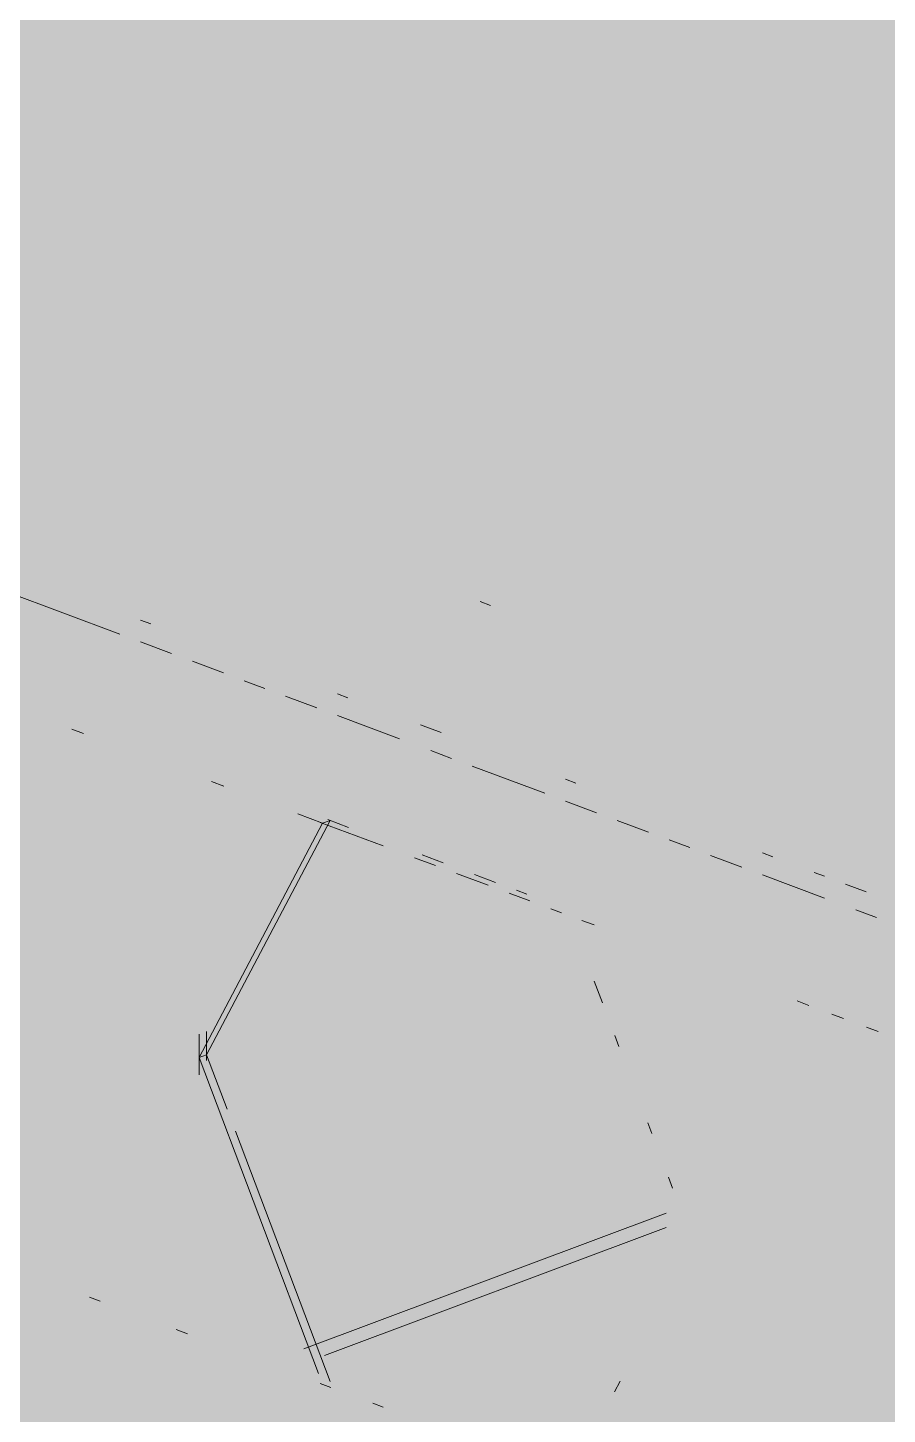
# Paper-space layout '03 3D Building and Roof' of a CAD drawing. Header units: millimetres. Extents: x 5 to 415, y 5 to 292.
# Drawn here: x 79.32 to 84.47, y 92.11 to 100.43 of the extents above; entities that cross this region are included whole.
import ezdxf

# ---------------------------------------------------------------- set-up
doc = ezdxf.new("R2010")
doc.units = ezdxf.units.MM
doc.layers.add('EXISTING', color=7, linetype='Continuous')
doc.layers.add('IMAGES', color=7, linetype='Continuous')

# ---------------------------------------------------------------- blocks, each defined once
blk = doc.blocks.new('SHEET_03')
at = {"layer": 'EXISTING', "color": 250, "lineweight": 9}
for p, q in [((79.8697, 96.7906), (79.1857, 97.0468)), ((82.0932, 96.9627), (82.031, 96.986)), ((79.994, 96.8751), (80.0562, 96.8518)), ((80.1806, 96.6741), (79.994, 96.744)), ((80.4914, 96.5576), (80.3049, 96.6275)), ((80.7402, 96.4645), (80.6158, 96.511)), ((81.051, 96.348), (80.8645, 96.4179)), ((81.1754, 96.4325), (81.2376, 96.4092)), ((81.5485, 96.1617), (81.1754, 96.3014)), ((81.6728, 96.2462), (81.7972, 96.1996)), ((79.6514, 96.1936), (79.582, 96.2196)), ((81.8594, 96.0452), (81.735, 96.0918)), ((82.419, 95.8356), (81.9837, 95.9986)), ((82.5433, 95.9201), (82.6055, 95.8968)), ((80.4939, 95.878), (80.4199, 95.9057)), ((82.7298, 95.7191), (82.5433, 95.789)), ((81.1309, 95.6727), (80.3902, 94.2668)), ((81.0865, 95.656), (80.9383, 95.7115)), ((81.1309, 95.6727), (81.0865, 95.656)), ((81.2425, 95.6309), (81.1167, 95.678)), ((83.0407, 95.6026), (82.8542, 95.6725)), ((80.3458, 94.2501), (81.0865, 95.656)), ((81.0722, 95.6614), (81.4497, 95.52)), ((83.2894, 95.5095), (83.1651, 95.5561)), ((81.6384, 95.4493), (81.7642, 95.4021)), ((81.8087, 95.4188), (81.6828, 95.4659)), ((83.6003, 95.393), (83.4138, 95.4629)), ((83.7247, 95.4775), (83.7869, 95.4543)), ((81.89, 95.355), (82.0788, 95.2843)), ((82.1232, 95.301), (81.9974, 95.3481)), ((84.0978, 95.2067), (83.7247, 95.3464)), ((84.0356, 95.3611), (84.0978, 95.3378)), ((82.3119, 95.2303), (82.249, 95.2538)), ((84.2221, 95.2912), (84.3465, 95.2446)), ((82.2046, 95.2372), (82.3304, 95.19)), ((82.4562, 95.1429), (82.5191, 95.1193)), ((84.4086, 95.0902), (84.2843, 95.1368)), ((82.7159, 95.0456), (82.6418, 95.0734)), ((82.7159, 94.7089), (82.7653, 94.5782)), ((84.0028, 94.5635), (83.9334, 94.5896)), ((84.2111, 94.4855), (84.1417, 94.5115)), ((84.4194, 94.4075), (84.35, 94.4335)), ((80.3458, 94.3904), (80.3458, 94.2501)), ((80.3458, 94.147), (80.3458, 94.3532)), ((80.3902, 94.2668), (80.3902, 94.407)), ((80.3902, 94.3698), (80.3902, 94.2324)), ((82.8394, 94.3821), (82.864, 94.3168)), ((80.3458, 94.2501), (80.3902, 94.2668)), ((80.3458, 94.2501), (80.3458, 94.18)), ((81.0618, 92.3546), (80.3458, 94.2501)), ((80.3902, 94.2668), (80.5137, 93.9399)), ((83.0369, 93.8593), (83.0616, 93.7939)), ((80.5631, 93.8092), (81.1309, 92.3059)), ((83.1603, 93.5324), (83.185, 93.4671)), ((80.9728, 92.5027), (83.147, 93.3172)), ((81.097, 92.4618), (83.147, 93.2298)), ((79.7511, 92.7895), (79.6882, 92.8131)), ((80.2069, 92.6188), (80.2764, 92.5927)), ((81.1351, 92.271), (81.0722, 92.2946)), ((82.8708, 92.3095), (82.8371, 92.2456)), ((81.4497, 92.1532), (81.3868, 92.1768))]:
    blk.add_line(p, q, dxfattribs=at)
at = {"layer": 'IMAGES', "color": 7}
for points in [[(67.0488, 100.3429), (95.8378, 100.3429), (67.0488, 100.5143), (95.8378, 100.5143)], [(66.7061, 100.1714), (95.8378, 100.1714), (66.7061, 100.3429), (95.8378, 100.3429)], [(66.192, 100), (95.8378, 100), (66.192, 100.1714), (95.8378, 100.1714)], [(65.8492, 99.8286), (95.8378, 99.8286), (65.8492, 100), (95.8378, 100)], [(65.3352, 99.6571), (95.8378, 99.6571), (65.3352, 99.8286), (95.8378, 99.8286)], [(64.8211, 99.4857), (95.8378, 99.4857), (64.8211, 99.6571), (95.8378, 99.6571)], [(64.4783, 99.3143), (95.8378, 99.3143), (64.4783, 99.4857), (95.8378, 99.4857)], [(63.9643, 99.1429), (95.8378, 99.1429), (63.9643, 99.3143), (95.8378, 99.3143)], [(63.6215, 98.9714), (95.3237, 98.9714), (63.6215, 99.1429), (95.3237, 99.1429)], [(63.1074, 98.8), (94.981, 98.8), (63.1074, 98.9714), (94.981, 98.9714)], [(62.5934, 98.6286), (94.4669, 98.6286), (62.5934, 98.8), (94.4669, 98.8)], [(62.2506, 98.4571), (94.1242, 98.4571), (62.2506, 98.6286), (94.1242, 98.6286)], [(61.7365, 98.2857), (93.7814, 98.2857), (61.7365, 98.4571), (93.7814, 98.4571)], [(61.3938, 98.1143), (93.096, 98.1143), (61.3938, 98.2857), (93.096, 98.2857)], [(60.8797, 97.9429), (92.9246, 97.9429), (60.8797, 98.1143), (92.9246, 98.1143)], [(60.3656, 97.7714), (79.5583, 97.7714), (60.3656, 97.9429), (79.5583, 97.9429)], [(79.5583, 97.7714), (79.7297, 97.7714), (79.5583, 97.9429), (79.7297, 97.9429)], [(79.7297, 97.7714), (79.901, 97.7714), (79.7297, 97.9429), (79.901, 97.9429)], [(79.901, 97.7714), (80.0724, 97.7714), (79.901, 97.9429), (80.0724, 97.9429)], [(80.0724, 97.7714), (80.4151, 97.7714), (80.0724, 97.9429), (80.4151, 97.9429)], [(80.4151, 97.7714), (92.4105, 97.7714), (80.4151, 97.9429), (92.4105, 97.9429)], [(79.2156, 97.6), (79.5583, 97.6), (79.2156, 97.7714), (79.5583, 97.7714)], [(79.5583, 97.6), (79.901, 97.6), (79.5583, 97.7714), (79.901, 97.7714)], [(79.901, 97.6), (80.0724, 97.6), (79.901, 97.7714), (80.0724, 97.7714)], [(80.0724, 97.6), (80.2438, 97.6), (80.0724, 97.7714), (80.2438, 97.7714)], [(80.2438, 97.6), (80.4151, 97.6), (80.2438, 97.7714), (80.4151, 97.7714)], [(80.4151, 97.6), (80.7578, 97.6), (80.4151, 97.7714), (80.7578, 97.7714)], [(80.7578, 97.6), (80.9292, 97.6), (80.7578, 97.7714), (80.9292, 97.7714)], [(80.9292, 97.6), (81.1006, 97.6), (80.9292, 97.7714), (81.1006, 97.7714)], [(81.1006, 97.6), (91.7251, 97.6), (81.1006, 97.7714), (91.7251, 97.7714)], [(79.2156, 97.4286), (79.5583, 97.4286), (79.2156, 97.6), (79.5583, 97.6)], [(79.5583, 97.4286), (79.7297, 97.4286), (79.5583, 97.6), (79.7297, 97.6)], [(79.7297, 97.4286), (79.901, 97.4286), (79.7297, 97.6), (79.901, 97.6)], [(79.901, 97.4286), (80.0724, 97.4286), (79.901, 97.6), (80.0724, 97.6)], [(80.0724, 97.4286), (80.2438, 97.4286), (80.0724, 97.6), (80.2438, 97.6)], [(80.2438, 97.4286), (80.4151, 97.4286), (80.2438, 97.6), (80.4151, 97.6)], [(80.4151, 97.4286), (80.5865, 97.4286), (80.4151, 97.6), (80.5865, 97.6)], [(80.5865, 97.4286), (80.7578, 97.4286), (80.5865, 97.6), (80.7578, 97.6)], [(80.7578, 97.4286), (81.1006, 97.4286), (80.7578, 97.6), (81.1006, 97.6)], [(81.1006, 97.4286), (81.2719, 97.4286), (81.1006, 97.6), (81.2719, 97.6)], [(81.2719, 97.4286), (91.3824, 97.4286), (81.2719, 97.6), (91.3824, 97.6)], [(79.2156, 97.2571), (79.3869, 97.2571), (79.2156, 97.4286), (79.3869, 97.4286)], [(79.3869, 97.2571), (79.5583, 97.2571), (79.3869, 97.4286), (79.5583, 97.4286)], [(79.5583, 97.2571), (79.7297, 97.2571), (79.5583, 97.4286), (79.7297, 97.4286)], [(79.7297, 97.2571), (80.4151, 97.2571), (79.7297, 97.4286), (80.4151, 97.4286)], [(80.4151, 97.2571), (80.5865, 97.2571), (80.4151, 97.4286), (80.5865, 97.4286)], [(80.5865, 97.2571), (80.7578, 97.2571), (80.5865, 97.4286), (80.7578, 97.4286)], [(80.7578, 97.2571), (80.9292, 97.2571), (80.7578, 97.4286), (80.9292, 97.4286)], [(80.9292, 97.2571), (81.1006, 97.2571), (80.9292, 97.4286), (81.1006, 97.4286)], [(81.1006, 97.2571), (81.2719, 97.2571), (81.1006, 97.4286), (81.2719, 97.4286)], [(81.2719, 97.2571), (81.786, 97.2571), (81.2719, 97.4286), (81.786, 97.4286)], [(81.786, 97.2571), (81.9574, 97.2571), (81.786, 97.4286), (81.9574, 97.4286)], [(81.9574, 97.2571), (90.8683, 97.2571), (81.9574, 97.4286), (90.8683, 97.4286)], [(79.2156, 97.0857), (79.3869, 97.0857), (79.2156, 97.2571), (79.3869, 97.2571)], [(79.3869, 97.0857), (79.5583, 97.0857), (79.3869, 97.2571), (79.5583, 97.2571)], [(79.5583, 97.0857), (79.7297, 97.0857), (79.5583, 97.2571), (79.7297, 97.2571)], [(79.7297, 97.0857), (80.9292, 97.0857), (79.7297, 97.2571), (80.9292, 97.2571)], [(80.9292, 97.0857), (81.1006, 97.0857), (80.9292, 97.2571), (81.1006, 97.2571)], [(81.1006, 97.0857), (81.2719, 97.0857), (81.1006, 97.2571), (81.2719, 97.2571)], [(81.2719, 97.0857), (81.4433, 97.0857), (81.2719, 97.2571), (81.4433, 97.2571)], [(81.4433, 97.0857), (81.6147, 97.0857), (81.4433, 97.2571), (81.6147, 97.2571)], [(81.6147, 97.0857), (81.786, 97.0857), (81.6147, 97.2571), (81.786, 97.2571)], [(81.786, 97.0857), (81.9574, 97.0857), (81.786, 97.2571), (81.9574, 97.2571)], [(81.9574, 97.0857), (82.1287, 97.0857), (81.9574, 97.2571), (82.1287, 97.2571)], [(82.1287, 97.0857), (82.3001, 97.0857), (82.1287, 97.2571), (82.3001, 97.2571)], [(82.3001, 97.0857), (90.5255, 97.0857), (82.3001, 97.2571), (90.5255, 97.2571)], [(79.2156, 96.9143), (79.3869, 96.9143), (79.2156, 97.0857), (79.3869, 97.0857)], [(79.3869, 96.9143), (79.5583, 96.9143), (79.3869, 97.0857), (79.5583, 97.0857)], [(79.5583, 96.9143), (79.7297, 96.9143), (79.5583, 97.0857), (79.7297, 97.0857)], [(79.7297, 96.9143), (80.0724, 96.9143), (79.7297, 97.0857), (80.0724, 97.0857)], [(80.0724, 96.9143), (80.2438, 96.9143), (80.0724, 97.0857), (80.2438, 97.0857)], [(80.2438, 96.9143), (80.4151, 96.9143), (80.2438, 97.0857), (80.4151, 97.0857)], [(80.4151, 96.9143), (81.2719, 96.9143), (80.4151, 97.0857), (81.2719, 97.0857)], [(81.2719, 96.9143), (81.6147, 96.9143), (81.2719, 97.0857), (81.6147, 97.0857)], [(81.6147, 96.9143), (81.786, 96.9143), (81.6147, 97.0857), (81.786, 97.0857)], [(81.786, 96.9143), (81.9574, 96.9143), (81.786, 97.0857), (81.9574, 97.0857)], [(81.9574, 96.9143), (82.1287, 96.9143), (81.9574, 97.0857), (82.1287, 97.0857)], [(82.1287, 96.9143), (82.3001, 96.9143), (82.1287, 97.0857), (82.3001, 97.0857)], [(82.3001, 96.9143), (82.4715, 96.9143), (82.3001, 97.0857), (82.4715, 97.0857)], [(82.4715, 96.9143), (82.6428, 96.9143), (82.4715, 97.0857), (82.6428, 97.0857)], [(82.6428, 96.9143), (90.0115, 96.9143), (82.6428, 97.0857), (90.0115, 97.0857)], [(79.2156, 96.7429), (79.3869, 96.7429), (79.2156, 96.9143), (79.3869, 96.9143)], [(79.3869, 96.7429), (80.0724, 96.7429), (79.3869, 96.9143), (80.0724, 96.9143)], [(80.0724, 96.7429), (80.2438, 96.7429), (80.0724, 96.9143), (80.2438, 96.9143)], [(80.2438, 96.7429), (80.4151, 96.7429), (80.2438, 96.9143), (80.4151, 96.9143)], [(80.4151, 96.7429), (80.5865, 96.7429), (80.4151, 96.9143), (80.5865, 96.9143)], [(80.5865, 96.7429), (80.7578, 96.7429), (80.5865, 96.9143), (80.7578, 96.9143)], [(80.7578, 96.7429), (81.786, 96.7429), (80.7578, 96.9143), (81.786, 96.9143)], [(81.786, 96.7429), (82.1287, 96.7429), (81.786, 96.9143), (82.1287, 96.9143)], [(82.1287, 96.7429), (82.3001, 96.7429), (82.1287, 96.9143), (82.3001, 96.9143)], [(82.3001, 96.7429), (82.4715, 96.7429), (82.3001, 96.9143), (82.4715, 96.9143)], [(82.4715, 96.7429), (82.6428, 96.7429), (82.4715, 96.9143), (82.6428, 96.9143)], [(82.6428, 96.7429), (82.9856, 96.7429), (82.6428, 96.9143), (82.9856, 96.9143)], [(82.9856, 96.7429), (83.1569, 96.7429), (82.9856, 96.9143), (83.1569, 96.9143)], [(83.1569, 96.7429), (83.3283, 96.7429), (83.1569, 96.9143), (83.3283, 96.9143)], [(83.3283, 96.7429), (89.4974, 96.7429), (83.3283, 96.9143), (89.4974, 96.9143)], [(79.2156, 96.2286), (79.3869, 96.2286), (79.2156, 96.7429), (79.3869, 96.7429)], [(79.3869, 96.4), (79.5583, 96.4), (79.3869, 96.7429), (79.5583, 96.7429)], [(79.5583, 96.5714), (79.7297, 96.5714), (79.5583, 96.7429), (79.7297, 96.7429)], [(79.7297, 96.5714), (79.901, 96.5714), (79.7297, 96.7429), (79.901, 96.7429)], [(79.901, 96.5714), (80.0724, 96.5714), (79.901, 96.7429), (80.0724, 96.7429)], [(80.0724, 96.5714), (80.4151, 96.5714), (80.0724, 96.7429), (80.4151, 96.7429)], [(80.4151, 96.5714), (80.5865, 96.5714), (80.4151, 96.7429), (80.5865, 96.7429)], [(80.5865, 96.5714), (80.7578, 96.5714), (80.5865, 96.7429), (80.7578, 96.7429)], [(80.7578, 96.5714), (80.9292, 96.5714), (80.7578, 96.7429), (80.9292, 96.7429)], [(80.9292, 96.5714), (81.1006, 96.5714), (80.9292, 96.7429), (81.1006, 96.7429)], [(81.1006, 96.5714), (81.2719, 96.5714), (81.1006, 96.7429), (81.2719, 96.7429)], [(81.2719, 96.5714), (82.1287, 96.5714), (81.2719, 96.7429), (82.1287, 96.7429)], [(82.1287, 96.5714), (82.3001, 96.5714), (82.1287, 96.7429), (82.3001, 96.7429)], [(82.3001, 96.5714), (82.4715, 96.5714), (82.3001, 96.7429), (82.4715, 96.7429)], [(82.4715, 96.5714), (82.6428, 96.5714), (82.4715, 96.7429), (82.6428, 96.7429)], [(82.6428, 96.5714), (82.8142, 96.5714), (82.6428, 96.7429), (82.8142, 96.7429)], [(82.8142, 96.5714), (82.9856, 96.5714), (82.8142, 96.7429), (82.9856, 96.7429)], [(82.9856, 96.5714), (83.1569, 96.5714), (82.9856, 96.7429), (83.1569, 96.7429)], [(83.1569, 96.5714), (83.3283, 96.5714), (83.1569, 96.7429), (83.3283, 96.7429)], [(83.3283, 96.5714), (83.4997, 96.5714), (83.3283, 96.7429), (83.4997, 96.7429)], [(83.4997, 96.5714), (83.671, 96.5714), (83.4997, 96.7429), (83.671, 96.7429)], [(83.671, 96.5714), (89.1546, 96.5714), (83.671, 96.7429), (89.1546, 96.7429)], [(79.5583, 96.4), (79.901, 96.4), (79.5583, 96.5714), (79.901, 96.5714)], [(79.901, 96.4), (80.2438, 96.4), (79.901, 96.5714), (80.2438, 96.5714)], [(80.2438, 96.4), (80.5865, 96.4), (80.2438, 96.5714), (80.5865, 96.5714)], [(80.5865, 96.4), (80.7578, 96.4), (80.5865, 96.5714), (80.7578, 96.5714)], [(80.7578, 96.4), (80.9292, 96.4), (80.7578, 96.5714), (80.9292, 96.5714)], [(80.9292, 96.4), (81.1006, 96.4), (80.9292, 96.5714), (81.1006, 96.5714)], [(81.1006, 96.4), (81.2719, 96.4), (81.1006, 96.5714), (81.2719, 96.5714)], [(81.2719, 96.4), (81.4433, 96.4), (81.2719, 96.5714), (81.4433, 96.5714)], [(81.4433, 96.4), (81.9574, 96.4), (81.4433, 96.5714), (81.9574, 96.5714)], [(81.9574, 96.4), (82.6428, 96.4), (81.9574, 96.5714), (82.6428, 96.5714)], [(82.6428, 96.4), (82.8142, 96.4), (82.6428, 96.5714), (82.8142, 96.5714)], [(82.8142, 96.4), (83.1569, 96.4), (82.8142, 96.5714), (83.1569, 96.5714)], [(83.1569, 96.4), (83.3283, 96.4), (83.1569, 96.5714), (83.3283, 96.5714)], [(83.3283, 96.4), (83.4997, 96.4), (83.3283, 96.5714), (83.4997, 96.5714)], [(83.4997, 96.4), (83.671, 96.4), (83.4997, 96.5714), (83.671, 96.5714)], [(83.671, 96.4), (84.0137, 96.4), (83.671, 96.5714), (84.0137, 96.5714)], [(84.0137, 96.4), (84.1851, 96.4), (84.0137, 96.5714), (84.1851, 96.5714)], [(84.1851, 96.4), (88.6405, 96.4), (84.1851, 96.5714), (88.6405, 96.5714)], [(79.3869, 96.2286), (79.5583, 96.2286), (79.3869, 96.4), (79.5583, 96.4)], [(79.5583, 96.2286), (79.7297, 96.2286), (79.5583, 96.4), (79.7297, 96.4)], [(79.7297, 96.2286), (79.901, 96.2286), (79.7297, 96.4), (79.901, 96.4)], [(79.901, 96.2286), (80.0724, 96.2286), (79.901, 96.4), (80.0724, 96.4)], [(80.0724, 96.2286), (80.2438, 96.2286), (80.0724, 96.4), (80.2438, 96.4)], [(80.2438, 96.2286), (80.5865, 96.2286), (80.2438, 96.4), (80.5865, 96.4)], [(80.5865, 96.2286), (80.9292, 96.2286), (80.5865, 96.4), (80.9292, 96.4)], [(80.9292, 96.2286), (81.1006, 96.2286), (80.9292, 96.4), (81.1006, 96.4)], [(81.1006, 96.2286), (81.2719, 96.2286), (81.1006, 96.4), (81.2719, 96.4)], [(81.2719, 96.2286), (81.4433, 96.2286), (81.2719, 96.4), (81.4433, 96.4)], [(81.4433, 96.2286), (81.786, 96.2286), (81.4433, 96.4), (81.786, 96.4)], [(81.786, 96.2286), (81.9574, 96.2286), (81.786, 96.4), (81.9574, 96.4)], [(81.9574, 96.2286), (82.1287, 96.2286), (81.9574, 96.4), (82.1287, 96.4)], [(82.1287, 96.2286), (83.1569, 96.2286), (82.1287, 96.4), (83.1569, 96.4)], [(83.1569, 96.2286), (83.3283, 96.2286), (83.1569, 96.4), (83.3283, 96.4)], [(83.3283, 96.2286), (83.4997, 96.2286), (83.3283, 96.4), (83.4997, 96.4)], [(83.4997, 96.2286), (83.671, 96.2286), (83.4997, 96.4), (83.671, 96.4)], [(83.671, 96.2286), (83.8424, 96.2286), (83.671, 96.4), (83.8424, 96.4)], [(83.8424, 96.2286), (84.1851, 96.2286), (83.8424, 96.4), (84.1851, 96.4)], [(84.1851, 96.2286), (84.3565, 96.2286), (84.1851, 96.4), (84.3565, 96.4)], [(84.3565, 96.2286), (84.5278, 96.2286), (84.3565, 96.4), (84.5278, 96.4)], [(79.2156, 96.0571), (79.3869, 96.0571), (79.2156, 96.2286), (79.3869, 96.2286)], [(79.3869, 96.0571), (79.901, 96.0571), (79.3869, 96.2286), (79.901, 96.2286)], [(79.901, 96.0571), (80.0724, 96.0571), (79.901, 96.2286), (80.0724, 96.2286)], [(80.0724, 96.0571), (80.2438, 96.0571), (80.0724, 96.2286), (80.2438, 96.2286)], [(80.2438, 96.0571), (80.4151, 96.0571), (80.2438, 96.2286), (80.4151, 96.2286)], [(80.4151, 96.0571), (80.9292, 96.0571), (80.4151, 96.2286), (80.9292, 96.2286)], [(80.9292, 96.0571), (81.1006, 96.0571), (80.9292, 96.2286), (81.1006, 96.2286)], [(81.1006, 96.0571), (81.2719, 96.0571), (81.1006, 96.2286), (81.2719, 96.2286)], [(81.2719, 96.0571), (81.4433, 96.0571), (81.2719, 96.2286), (81.4433, 96.2286)], [(81.4433, 96.0571), (81.6147, 96.0571), (81.4433, 96.2286), (81.6147, 96.2286)], [(81.6147, 96.0571), (81.786, 96.0571), (81.6147, 96.2286), (81.786, 96.2286)], [(81.786, 96.0571), (81.9574, 96.0571), (81.786, 96.2286), (81.9574, 96.2286)], [(81.9574, 96.0571), (82.1287, 96.0571), (81.9574, 96.2286), (82.1287, 96.2286)], [(82.1287, 96.0571), (82.3001, 96.0571), (82.1287, 96.2286), (82.3001, 96.2286)], [(82.3001, 96.0571), (82.4715, 96.0571), (82.3001, 96.2286), (82.4715, 96.2286)], [(82.4715, 96.0571), (82.6428, 96.0571), (82.4715, 96.2286), (82.6428, 96.2286)], [(82.6428, 96.0571), (82.8142, 96.0571), (82.6428, 96.2286), (82.8142, 96.2286)], [(82.8142, 96.0571), (83.4997, 96.0571), (82.8142, 96.2286), (83.4997, 96.2286)], [(83.4997, 96.0571), (83.8424, 96.0571), (83.4997, 96.2286), (83.8424, 96.2286)], [(83.8424, 96.0571), (84.0137, 96.0571), (83.8424, 96.2286), (84.0137, 96.2286)], [(84.0137, 96.0571), (84.1851, 96.0571), (84.0137, 96.2286), (84.1851, 96.2286)], [(84.1851, 96.0571), (84.3565, 96.0571), (84.1851, 96.2286), (84.3565, 96.2286)], [(84.3565, 96.0571), (84.5278, 96.0571), (84.3565, 96.2286), (84.5278, 96.2286)], [(79.2156, 92.8), (79.3869, 92.8), (79.2156, 96.0571), (79.3869, 96.0571)], [(79.3869, 95.8857), (79.5583, 95.8857), (79.3869, 96.0571), (79.5583, 96.0571)], [(79.5583, 95.8857), (79.7297, 95.8857), (79.5583, 96.0571), (79.7297, 96.0571)], [(79.7297, 95.8857), (79.901, 95.8857), (79.7297, 96.0571), (79.901, 96.0571)], [(79.901, 95.8857), (80.0724, 95.8857), (79.901, 96.0571), (80.0724, 96.0571)], [(80.0724, 95.8857), (80.2438, 95.8857), (80.0724, 96.0571), (80.2438, 96.0571)], [(80.2438, 95.8857), (80.4151, 95.8857), (80.2438, 96.0571), (80.4151, 96.0571)], [(80.4151, 95.8857), (80.5865, 95.8857), (80.4151, 96.0571), (80.5865, 96.0571)], [(80.5865, 95.8857), (80.7578, 95.8857), (80.5865, 96.0571), (80.7578, 96.0571)], [(80.7578, 95.8857), (81.1006, 95.8857), (80.7578, 96.0571), (81.1006, 96.0571)], [(81.1006, 95.8857), (81.4433, 95.8857), (81.1006, 96.0571), (81.4433, 96.0571)], [(81.4433, 95.8857), (81.6147, 95.8857), (81.4433, 96.0571), (81.6147, 96.0571)], [(81.6147, 95.8857), (81.786, 95.8857), (81.6147, 96.0571), (81.786, 96.0571)], [(81.786, 95.8857), (82.1287, 95.8857), (81.786, 96.0571), (82.1287, 96.0571)], [(82.1287, 95.8857), (82.3001, 95.8857), (82.1287, 96.0571), (82.3001, 96.0571)], [(82.3001, 95.8857), (82.4715, 95.8857), (82.3001, 96.0571), (82.4715, 96.0571)], [(82.4715, 95.8857), (82.6428, 95.8857), (82.4715, 96.0571), (82.6428, 96.0571)], [(82.6428, 95.8857), (82.8142, 95.8857), (82.6428, 96.0571), (82.8142, 96.0571)], [(82.8142, 95.8857), (82.9856, 95.8857), (82.8142, 96.0571), (82.9856, 96.0571)], [(82.9856, 95.8857), (84.0137, 95.8857), (82.9856, 96.0571), (84.0137, 96.0571)], [(84.0137, 95.8857), (84.1851, 95.8857), (84.0137, 96.0571), (84.1851, 96.0571)], [(84.1851, 95.8857), (84.3565, 95.8857), (84.1851, 96.0571), (84.3565, 96.0571)], [(84.3565, 95.8857), (84.5278, 95.8857), (84.3565, 96.0571), (84.5278, 96.0571)], [(79.3869, 93.1429), (79.5583, 93.1429), (79.3869, 95.8857), (79.5583, 95.8857)], [(79.5583, 92.9714), (79.7297, 92.9714), (79.5583, 95.8857), (79.7297, 95.8857)], [(79.7297, 95.7143), (79.901, 95.7143), (79.7297, 95.8857), (79.901, 95.8857)], [(79.901, 95.7143), (80.0724, 95.7143), (79.901, 95.8857), (80.0724, 95.8857)], [(80.0724, 95.7143), (80.2438, 95.7143), (80.0724, 95.8857), (80.2438, 95.8857)], [(80.2438, 95.7143), (80.4151, 95.7143), (80.2438, 95.8857), (80.4151, 95.8857)], [(80.4151, 95.7143), (80.7578, 95.7143), (80.4151, 95.8857), (80.7578, 95.8857)], [(80.7578, 95.7143), (81.1006, 95.7143), (80.7578, 95.8857), (81.1006, 95.8857)], [(81.1006, 95.7143), (81.2719, 95.7143), (81.1006, 95.8857), (81.2719, 95.8857)], [(81.2719, 95.7143), (81.786, 95.7143), (81.2719, 95.8857), (81.786, 95.8857)], [(81.786, 95.7143), (81.9574, 95.7143), (81.786, 95.8857), (81.9574, 95.8857)], [(81.9574, 95.7143), (82.1287, 95.7143), (81.9574, 95.8857), (82.1287, 95.8857)], [(82.1287, 95.7143), (82.3001, 95.7143), (82.1287, 95.8857), (82.3001, 95.8857)], [(82.3001, 95.7143), (82.8142, 95.7143), (82.3001, 95.8857), (82.8142, 95.8857)], [(82.8142, 95.7143), (82.9856, 95.7143), (82.8142, 95.8857), (82.9856, 95.8857)], [(82.9856, 95.7143), (83.1569, 95.7143), (82.9856, 95.8857), (83.1569, 95.8857)], [(83.1569, 95.7143), (83.3283, 95.7143), (83.1569, 95.8857), (83.3283, 95.8857)], [(83.3283, 95.7143), (83.4997, 95.7143), (83.3283, 95.8857), (83.4997, 95.8857)], [(83.4997, 95.7143), (84.5278, 95.7143), (83.4997, 95.8857), (84.5278, 95.8857)], [(79.7297, 95.5429), (80.0724, 95.5429), (79.7297, 95.7143), (80.0724, 95.7143)], [(80.0724, 95.5429), (80.2438, 95.5429), (80.0724, 95.7143), (80.2438, 95.7143)], [(80.2438, 95.5429), (80.4151, 95.5429), (80.2438, 95.7143), (80.4151, 95.7143)], [(80.4151, 95.5429), (80.7578, 95.5429), (80.4151, 95.7143), (80.7578, 95.7143)], [(80.7578, 95.5429), (80.9292, 95.5429), (80.7578, 95.7143), (80.9292, 95.7143)], [(80.9292, 95.5429), (81.2719, 95.5429), (80.9292, 95.7143), (81.2719, 95.7143)], [(81.2719, 95.5429), (81.4433, 95.5429), (81.2719, 95.7143), (81.4433, 95.7143)], [(81.4433, 95.5429), (81.786, 95.5429), (81.4433, 95.7143), (81.786, 95.7143)], [(81.786, 95.5429), (81.9574, 95.5429), (81.786, 95.7143), (81.9574, 95.7143)], [(81.9574, 95.5429), (82.3001, 95.5429), (81.9574, 95.7143), (82.3001, 95.7143)], [(82.3001, 95.5429), (82.4715, 95.5429), (82.3001, 95.7143), (82.4715, 95.7143)], [(82.4715, 95.5429), (82.6428, 95.5429), (82.4715, 95.7143), (82.6428, 95.7143)], [(82.6428, 95.5429), (82.8142, 95.5429), (82.6428, 95.7143), (82.8142, 95.7143)], [(82.8142, 95.5429), (83.1569, 95.5429), (82.8142, 95.7143), (83.1569, 95.7143)], [(83.1569, 95.5429), (83.3283, 95.5429), (83.1569, 95.7143), (83.3283, 95.7143)], [(83.3283, 95.5429), (83.4997, 95.5429), (83.3283, 95.7143), (83.4997, 95.7143)], [(83.4997, 95.5429), (83.671, 95.5429), (83.4997, 95.7143), (83.671, 95.7143)], [(83.671, 95.5429), (83.8424, 95.5429), (83.671, 95.7143), (83.8424, 95.7143)], [(83.8424, 95.5429), (84.0137, 95.5429), (83.8424, 95.7143), (84.0137, 95.7143)], [(84.0137, 95.5429), (84.8706, 95.5429), (84.0137, 95.7143), (84.8706, 95.7143)], [(79.7297, 95.0286), (80.5865, 95.0286), (79.7297, 95.5429), (80.5865, 95.5429)], [(80.5865, 95.2), (80.7578, 95.2), (80.5865, 95.5429), (80.7578, 95.5429)], [(80.7578, 95.3714), (80.9292, 95.3714), (80.7578, 95.5429), (80.9292, 95.5429)], [(80.9292, 95.3714), (81.1006, 95.3714), (80.9292, 95.5429), (81.1006, 95.5429)], [(81.1006, 95.3714), (81.2719, 95.3714), (81.1006, 95.5429), (81.2719, 95.5429)], [(81.2719, 95.3714), (81.4433, 95.3714), (81.2719, 95.5429), (81.4433, 95.5429)], [(81.4433, 95.3714), (81.6147, 95.3714), (81.4433, 95.5429), (81.6147, 95.5429)], [(81.6147, 95.3714), (81.786, 95.3714), (81.6147, 95.5429), (81.786, 95.5429)], [(81.786, 95.3714), (81.9574, 95.3714), (81.786, 95.5429), (81.9574, 95.5429)], [(81.9574, 95.3714), (82.1287, 95.3714), (81.9574, 95.5429), (82.1287, 95.5429)], [(82.1287, 95.3714), (82.4715, 95.3714), (82.1287, 95.5429), (82.4715, 95.5429)], [(82.4715, 95.3714), (82.8142, 95.3714), (82.4715, 95.5429), (82.8142, 95.5429)], [(82.8142, 95.3714), (82.9856, 95.3714), (82.8142, 95.5429), (82.9856, 95.5429)], [(82.9856, 95.3714), (83.1569, 95.3714), (82.9856, 95.5429), (83.1569, 95.5429)], [(83.1569, 95.3714), (83.3283, 95.3714), (83.1569, 95.5429), (83.3283, 95.5429)], [(83.3283, 95.3714), (83.4997, 95.3714), (83.3283, 95.5429), (83.4997, 95.5429)], [(83.4997, 95.3714), (83.671, 95.3714), (83.4997, 95.5429), (83.671, 95.5429)], [(83.671, 95.3714), (84.0137, 95.3714), (83.671, 95.5429), (84.0137, 95.5429)], [(84.0137, 95.3714), (84.1851, 95.3714), (84.0137, 95.5429), (84.1851, 95.5429)], [(84.1851, 95.3714), (84.3565, 95.3714), (84.1851, 95.5429), (84.3565, 95.5429)], [(84.3565, 95.3714), (84.5278, 95.3714), (84.3565, 95.5429), (84.5278, 95.5429)], [(80.7578, 95.2), (80.9292, 95.2), (80.7578, 95.3714), (80.9292, 95.3714)], [(80.9292, 95.2), (81.1006, 95.2), (80.9292, 95.3714), (81.1006, 95.3714)], [(81.1006, 95.2), (81.2719, 95.2), (81.1006, 95.3714), (81.2719, 95.3714)], [(81.2719, 95.2), (81.4433, 95.2), (81.2719, 95.3714), (81.4433, 95.3714)], [(81.4433, 95.2), (81.786, 95.2), (81.4433, 95.3714), (81.786, 95.3714)], [(81.786, 95.2), (81.9574, 95.2), (81.786, 95.3714), (81.9574, 95.3714)], [(81.9574, 95.2), (82.1287, 95.2), (81.9574, 95.3714), (82.1287, 95.3714)], [(82.1287, 95.2), (82.3001, 95.2), (82.1287, 95.3714), (82.3001, 95.3714)], [(82.3001, 95.2), (82.4715, 95.2), (82.3001, 95.3714), (82.4715, 95.3714)], [(82.4715, 95.2), (82.6428, 95.2), (82.4715, 95.3714), (82.6428, 95.3714)], [(82.6428, 95.2), (83.1569, 95.2), (82.6428, 95.3714), (83.1569, 95.3714)], [(83.1569, 95.2), (83.3283, 95.2), (83.1569, 95.3714), (83.3283, 95.3714)], [(83.3283, 95.2), (83.4997, 95.2), (83.3283, 95.3714), (83.4997, 95.3714)], [(83.4997, 95.2), (83.8424, 95.2), (83.4997, 95.3714), (83.8424, 95.3714)], [(83.8424, 95.2), (84.0137, 95.2), (83.8424, 95.3714), (84.0137, 95.3714)], [(84.0137, 95.2), (84.3565, 95.2), (84.0137, 95.3714), (84.3565, 95.3714)], [(84.3565, 95.2), (84.5278, 95.2), (84.3565, 95.3714), (84.5278, 95.3714)], [(80.5865, 95.0286), (80.7578, 95.0286), (80.5865, 95.2), (80.7578, 95.2)], [(80.7578, 95.0286), (80.9292, 95.0286), (80.7578, 95.2), (80.9292, 95.2)], [(80.9292, 95.0286), (81.2719, 95.0286), (80.9292, 95.2), (81.2719, 95.2)], [(81.2719, 95.0286), (81.786, 95.0286), (81.2719, 95.2), (81.786, 95.2)], [(81.786, 95.0286), (81.9574, 95.0286), (81.786, 95.2), (81.9574, 95.2)], [(81.9574, 95.0286), (82.1287, 95.0286), (81.9574, 95.2), (82.1287, 95.2)], [(82.1287, 95.0286), (82.3001, 95.0286), (82.1287, 95.2), (82.3001, 95.2)], [(82.3001, 95.0286), (82.4715, 95.0286), (82.3001, 95.2), (82.4715, 95.2)], [(82.4715, 95.0286), (82.6428, 95.0286), (82.4715, 95.2), (82.6428, 95.2)], [(82.6428, 95.0286), (82.8142, 95.0286), (82.6428, 95.2), (82.8142, 95.2)], [(82.8142, 95.0286), (83.4997, 95.0286), (82.8142, 95.2), (83.4997, 95.2)], [(83.4997, 95.0286), (83.671, 95.0286), (83.4997, 95.2), (83.671, 95.2)], [(83.671, 95.0286), (83.8424, 95.0286), (83.671, 95.2), (83.8424, 95.2)], [(83.8424, 95.0286), (84.0137, 95.0286), (83.8424, 95.2), (84.0137, 95.2)], [(84.0137, 95.0286), (84.1851, 95.0286), (84.0137, 95.2), (84.1851, 95.2)], [(84.1851, 95.0286), (84.3565, 95.0286), (84.1851, 95.2), (84.3565, 95.2)], [(84.3565, 95.0286), (84.5278, 95.0286), (84.3565, 95.2), (84.5278, 95.2)], [(79.7297, 94.6857), (80.4151, 94.6857), (79.7297, 95.0286), (80.4151, 95.0286)], [(80.4151, 94.8571), (80.5865, 94.8571), (80.4151, 95.0286), (80.5865, 95.0286)], [(80.5865, 94.8571), (80.7578, 94.8571), (80.5865, 95.0286), (80.7578, 95.0286)], [(80.7578, 94.8571), (80.9292, 94.8571), (80.7578, 95.0286), (80.9292, 95.0286)], [(80.9292, 94.8571), (81.1006, 94.8571), (80.9292, 95.0286), (81.1006, 95.0286)], [(81.1006, 94.8571), (82.1287, 94.8571), (81.1006, 95.0286), (82.1287, 95.0286)], [(82.1287, 94.8571), (82.3001, 94.8571), (82.1287, 95.0286), (82.3001, 95.0286)], [(82.3001, 94.8571), (82.4715, 94.8571), (82.3001, 95.0286), (82.4715, 95.0286)], [(82.4715, 94.8571), (82.6428, 94.8571), (82.4715, 95.0286), (82.6428, 95.0286)], [(82.6428, 94.6857), (82.8142, 94.6857), (82.6428, 95.0286), (82.8142, 95.0286)], [(82.8142, 94.8571), (82.9856, 94.8571), (82.8142, 95.0286), (82.9856, 95.0286)], [(82.9856, 94.8571), (83.1569, 94.8571), (82.9856, 95.0286), (83.1569, 95.0286)], [(83.1569, 94.8571), (83.3283, 94.8571), (83.1569, 95.0286), (83.3283, 95.0286)], [(83.3283, 94.8571), (83.4997, 94.8571), (83.3283, 95.0286), (83.4997, 95.0286)], [(83.4997, 94.8571), (83.671, 94.8571), (83.4997, 95.0286), (83.671, 95.0286)], [(83.671, 94.8571), (84.0137, 94.8571), (83.671, 95.0286), (84.0137, 95.0286)], [(84.0137, 94.8571), (84.1851, 94.8571), (84.0137, 95.0286), (84.1851, 95.0286)], [(84.1851, 94.8571), (84.3565, 94.8571), (84.1851, 95.0286), (84.3565, 95.0286)], [(84.3565, 94.8571), (84.5278, 94.8571), (84.3565, 95.0286), (84.5278, 95.0286)], [(80.4151, 94.6857), (80.5865, 94.6857), (80.4151, 94.8571), (80.5865, 94.8571)], [(80.5865, 94.6857), (80.7578, 94.6857), (80.5865, 94.8571), (80.7578, 94.8571)], [(80.7578, 94.6857), (80.9292, 94.6857), (80.7578, 94.8571), (80.9292, 94.8571)], [(80.9292, 94.6857), (81.1006, 94.6857), (80.9292, 94.8571), (81.1006, 94.8571)], [(81.1006, 94.6857), (82.4715, 94.6857), (81.1006, 94.8571), (82.4715, 94.8571)], [(82.4715, 94.6857), (82.6428, 94.6857), (82.4715, 94.8571), (82.6428, 94.8571)], [(82.8142, 94.6857), (82.9856, 94.6857), (82.8142, 94.8571), (82.9856, 94.8571)], [(82.9856, 94.6857), (83.1569, 94.6857), (82.9856, 94.8571), (83.1569, 94.8571)], [(83.1569, 94.6857), (83.3283, 94.6857), (83.1569, 94.8571), (83.3283, 94.8571)], [(83.3283, 94.6857), (83.4997, 94.6857), (83.3283, 94.8571), (83.4997, 94.8571)], [(83.4997, 94.6857), (83.8424, 94.6857), (83.4997, 94.8571), (83.8424, 94.8571)], [(83.8424, 94.6857), (84.0137, 94.6857), (83.8424, 94.8571), (84.0137, 94.8571)], [(84.0137, 94.6857), (84.3565, 94.6857), (84.0137, 94.8571), (84.3565, 94.8571)], [(84.3565, 94.6857), (84.5278, 94.6857), (84.3565, 94.8571), (84.5278, 94.8571)], [(79.7297, 94.5143), (80.2438, 94.5143), (79.7297, 94.6857), (80.2438, 94.6857)], [(80.2438, 94.5143), (80.4151, 94.5143), (80.2438, 94.6857), (80.4151, 94.6857)], [(80.4151, 94.5143), (80.5865, 94.5143), (80.4151, 94.6857), (80.5865, 94.6857)], [(80.5865, 94.5143), (80.7578, 94.5143), (80.5865, 94.6857), (80.7578, 94.6857)], [(80.7578, 94.5143), (80.9292, 94.5143), (80.7578, 94.6857), (80.9292, 94.6857)], [(80.9292, 94.5143), (82.4715, 94.5143), (80.9292, 94.6857), (82.4715, 94.6857)], [(82.4715, 94.5143), (82.6428, 94.5143), (82.4715, 94.6857), (82.6428, 94.6857)], [(82.6428, 94.5143), (82.8142, 94.5143), (82.6428, 94.6857), (82.8142, 94.6857)], [(82.8142, 94.5143), (82.9856, 94.5143), (82.8142, 94.6857), (82.9856, 94.6857)], [(82.9856, 94.5143), (83.3283, 94.5143), (82.9856, 94.6857), (83.3283, 94.6857)], [(83.3283, 94.5143), (83.4997, 94.5143), (83.3283, 94.6857), (83.4997, 94.6857)], [(83.4997, 94.5143), (83.671, 94.5143), (83.4997, 94.6857), (83.671, 94.6857)], [(83.671, 94.5143), (84.0137, 94.5143), (83.671, 94.6857), (84.0137, 94.6857)], [(84.0137, 94.5143), (84.1851, 94.5143), (84.0137, 94.6857), (84.1851, 94.6857)], [(84.1851, 94.5143), (84.3565, 94.5143), (84.1851, 94.6857), (84.3565, 94.6857)], [(84.3565, 94.5143), (84.8706, 94.5143), (84.3565, 94.6857), (84.8706, 94.6857)], [(79.7297, 93.8286), (80.0724, 93.8286), (79.7297, 94.5143), (80.0724, 94.5143)], [(80.0724, 94.3429), (80.2438, 94.3429), (80.0724, 94.5143), (80.2438, 94.5143)], [(80.2438, 94.3429), (80.4151, 94.3429), (80.2438, 94.5143), (80.4151, 94.5143)], [(80.4151, 94.3429), (80.5865, 94.3429), (80.4151, 94.5143), (80.5865, 94.5143)], [(80.5865, 94.3429), (80.7578, 94.3429), (80.5865, 94.5143), (80.7578, 94.5143)], [(80.7578, 94.3429), (82.4715, 94.3429), (80.7578, 94.5143), (82.4715, 94.5143)], [(82.4715, 94.3429), (82.6428, 94.3429), (82.4715, 94.5143), (82.6428, 94.5143)], [(82.6428, 94.3429), (82.8142, 94.3429), (82.6428, 94.5143), (82.8142, 94.5143)], [(82.8142, 94.3429), (82.9856, 94.3429), (82.8142, 94.5143), (82.9856, 94.5143)], [(82.9856, 94.3429), (83.1569, 94.3429), (82.9856, 94.5143), (83.1569, 94.5143)], [(83.1569, 94.3429), (83.3283, 94.3429), (83.1569, 94.5143), (83.3283, 94.5143)], [(83.3283, 94.3429), (83.671, 94.3429), (83.3283, 94.5143), (83.671, 94.5143)], [(83.671, 94.3429), (83.8424, 94.3429), (83.671, 94.5143), (83.8424, 94.5143)], [(83.8424, 94.3429), (84.0137, 94.3429), (83.8424, 94.5143), (84.0137, 94.5143)], [(84.0137, 94.3429), (84.1851, 94.3429), (84.0137, 94.5143), (84.1851, 94.5143)], [(84.1851, 94.3429), (84.3565, 94.3429), (84.1851, 94.5143), (84.3565, 94.5143)], [(84.3565, 94.1714), (84.5278, 94.1714), (84.3565, 94.5143), (84.5278, 94.5143)], [(80.0724, 94), (80.2438, 94), (80.0724, 94.3429), (80.2438, 94.3429)], [(80.2438, 94), (80.4151, 94), (80.2438, 94.3429), (80.4151, 94.3429)], [(80.4151, 94.1714), (80.5865, 94.1714), (80.4151, 94.3429), (80.5865, 94.3429)], [(80.5865, 94.1714), (82.6428, 94.1714), (80.5865, 94.3429), (82.6428, 94.3429)], [(82.6428, 94.1714), (82.8142, 94.1714), (82.6428, 94.3429), (82.8142, 94.3429)], [(82.8142, 94), (82.9856, 94), (82.8142, 94.3429), (82.9856, 94.3429)], [(82.9856, 94.1714), (83.1569, 94.1714), (82.9856, 94.3429), (83.1569, 94.3429)], [(83.1569, 94.1714), (83.8424, 94.1714), (83.1569, 94.3429), (83.8424, 94.3429)], [(83.8424, 94.1714), (84.0137, 94.1714), (83.8424, 94.3429), (84.0137, 94.3429)], [(84.0137, 94.1714), (84.1851, 94.1714), (84.0137, 94.3429), (84.1851, 94.3429)], [(84.1851, 94.1714), (84.3565, 94.1714), (84.1851, 94.3429), (84.3565, 94.3429)], [(80.4151, 94), (80.5865, 94), (80.4151, 94.1714), (80.5865, 94.1714)], [(80.5865, 94), (80.7578, 94), (80.5865, 94.1714), (80.7578, 94.1714)], [(80.7578, 94), (82.3001, 94), (80.7578, 94.1714), (82.3001, 94.1714)], [(82.3001, 94), (82.8142, 94), (82.3001, 94.1714), (82.8142, 94.1714)], [(82.9856, 94), (83.1569, 94), (82.9856, 94.1714), (83.1569, 94.1714)], [(83.1569, 93.8286), (83.3283, 93.8286), (83.1569, 94.1714), (83.3283, 94.1714)], [(83.3283, 94), (84.3565, 94), (83.3283, 94.1714), (84.3565, 94.1714)], [(84.3565, 94), (84.6992, 94), (84.3565, 94.1714), (84.6992, 94.1714)], [(80.0724, 93.8286), (80.2438, 93.8286), (80.0724, 94), (80.2438, 94)], [(80.2438, 93.8286), (80.4151, 93.8286), (80.2438, 94), (80.4151, 94)], [(80.4151, 93.8286), (80.5865, 93.8286), (80.4151, 94), (80.5865, 94)], [(80.5865, 93.8286), (80.7578, 93.8286), (80.5865, 94), (80.7578, 94)], [(80.7578, 93.8286), (81.786, 93.8286), (80.7578, 94), (81.786, 94)], [(81.786, 93.8286), (81.9574, 93.8286), (81.786, 94), (81.9574, 94)], [(81.9574, 93.8286), (82.3001, 93.8286), (81.9574, 94), (82.3001, 94)], [(82.3001, 93.8286), (82.4715, 93.8286), (82.3001, 94), (82.4715, 94)], [(82.4715, 93.8286), (82.6428, 93.8286), (82.4715, 94), (82.6428, 94)], [(82.6428, 93.8286), (82.8142, 93.8286), (82.6428, 94), (82.8142, 94)], [(82.8142, 93.8286), (83.1569, 93.8286), (82.8142, 94), (83.1569, 94)], [(83.3283, 93.8286), (84.6992, 93.8286), (83.3283, 94), (84.6992, 94)], [(79.7297, 93.4857), (80.2438, 93.4857), (79.7297, 93.8286), (80.2438, 93.8286)], [(80.2438, 93.6571), (80.4151, 93.6571), (80.2438, 93.8286), (80.4151, 93.8286)], [(80.4151, 93.6571), (80.5865, 93.6571), (80.4151, 93.8286), (80.5865, 93.8286)], [(80.5865, 93.6571), (80.7578, 93.6571), (80.5865, 93.8286), (80.7578, 93.8286)], [(80.7578, 93.4857), (80.9292, 93.4857), (80.7578, 93.8286), (80.9292, 93.8286)], [(80.9292, 93.6571), (81.2719, 93.6571), (80.9292, 93.8286), (81.2719, 93.8286)], [(81.2719, 93.6571), (81.4433, 93.6571), (81.2719, 93.8286), (81.4433, 93.8286)], [(81.4433, 93.6571), (81.786, 93.6571), (81.4433, 93.8286), (81.786, 93.8286)], [(81.786, 93.6571), (81.9574, 93.6571), (81.786, 93.8286), (81.9574, 93.8286)], [(81.9574, 93.6571), (82.3001, 93.6571), (81.9574, 93.8286), (82.3001, 93.8286)], [(82.3001, 93.6571), (82.4715, 93.6571), (82.3001, 93.8286), (82.4715, 93.8286)], [(82.4715, 93.6571), (82.6428, 93.6571), (82.4715, 93.8286), (82.6428, 93.8286)], [(82.6428, 93.6571), (82.8142, 93.6571), (82.6428, 93.8286), (82.8142, 93.8286)], [(82.8142, 93.6571), (82.9856, 93.6571), (82.8142, 93.8286), (82.9856, 93.8286)], [(82.9856, 93.6571), (83.1569, 93.6571), (82.9856, 93.8286), (83.1569, 93.8286)], [(83.1569, 93.6571), (83.3283, 93.6571), (83.1569, 93.8286), (83.3283, 93.8286)], [(83.3283, 93.6571), (85.2133, 93.6571), (83.3283, 93.8286), (85.2133, 93.8286)], [(80.2438, 93.4857), (80.4151, 93.4857), (80.2438, 93.6571), (80.4151, 93.6571)], [(80.4151, 93.4857), (80.5865, 93.4857), (80.4151, 93.6571), (80.5865, 93.6571)], [(80.5865, 93.4857), (80.7578, 93.4857), (80.5865, 93.6571), (80.7578, 93.6571)], [(80.9292, 93.4857), (81.2719, 93.4857), (80.9292, 93.6571), (81.2719, 93.6571)], [(81.2719, 93.4857), (81.4433, 93.4857), (81.2719, 93.6571), (81.4433, 93.6571)], [(81.4433, 93.4857), (81.786, 93.4857), (81.4433, 93.6571), (81.786, 93.6571)], [(81.786, 93.4857), (81.9574, 93.4857), (81.786, 93.6571), (81.9574, 93.6571)], [(81.9574, 93.4857), (82.1287, 93.4857), (81.9574, 93.6571), (82.1287, 93.6571)], [(82.1287, 93.4857), (82.3001, 93.4857), (82.1287, 93.6571), (82.3001, 93.6571)], [(82.3001, 93.4857), (83.1569, 93.4857), (82.3001, 93.6571), (83.1569, 93.6571)], [(83.1569, 93.4857), (83.3283, 93.4857), (83.1569, 93.6571), (83.3283, 93.6571)], [(83.3283, 93.4857), (83.4997, 93.4857), (83.3283, 93.6571), (83.4997, 93.6571)], [(83.4997, 93.3143), (85.556, 93.3143), (83.4997, 93.6571), (85.556, 93.6571)], [(79.7297, 92.9714), (80.4151, 92.9714), (79.7297, 93.4857), (80.4151, 93.4857)], [(80.4151, 93.3143), (80.5865, 93.3143), (80.4151, 93.4857), (80.5865, 93.4857)], [(80.5865, 93.3143), (80.7578, 93.3143), (80.5865, 93.4857), (80.7578, 93.4857)], [(80.7578, 93.3143), (80.9292, 93.3143), (80.7578, 93.4857), (80.9292, 93.4857)], [(80.9292, 93.3143), (81.1006, 93.3143), (80.9292, 93.4857), (81.1006, 93.4857)], [(81.1006, 93.3143), (81.2719, 93.3143), (81.1006, 93.4857), (81.2719, 93.4857)], [(81.2719, 93.3143), (81.4433, 93.3143), (81.2719, 93.4857), (81.4433, 93.4857)], [(81.4433, 93.3143), (81.6147, 93.3143), (81.4433, 93.4857), (81.6147, 93.4857)], [(81.6147, 93.3143), (81.9574, 93.3143), (81.6147, 93.4857), (81.9574, 93.4857)], [(81.9574, 93.3143), (82.6428, 93.3143), (81.9574, 93.4857), (82.6428, 93.4857)], [(82.6428, 93.3143), (82.8142, 93.3143), (82.6428, 93.4857), (82.8142, 93.4857)], [(82.8142, 93.3143), (82.9856, 93.3143), (82.8142, 93.4857), (82.9856, 93.4857)], [(82.9856, 93.3143), (83.1569, 93.3143), (82.9856, 93.4857), (83.1569, 93.4857)], [(83.1569, 93.3143), (83.3283, 93.3143), (83.1569, 93.4857), (83.3283, 93.4857)], [(83.3283, 93.3143), (83.4997, 93.3143), (83.3283, 93.4857), (83.4997, 93.4857)], [(80.4151, 93.1429), (80.5865, 93.1429), (80.4151, 93.3143), (80.5865, 93.3143)], [(80.5865, 93.1429), (80.7578, 93.1429), (80.5865, 93.3143), (80.7578, 93.3143)], [(80.7578, 93.1429), (80.9292, 93.1429), (80.7578, 93.3143), (80.9292, 93.3143)], [(80.9292, 93.1429), (81.1006, 93.1429), (80.9292, 93.3143), (81.1006, 93.3143)], [(81.1006, 93.1429), (81.2719, 93.1429), (81.1006, 93.3143), (81.2719, 93.3143)], [(81.2719, 93.1429), (81.4433, 93.1429), (81.2719, 93.3143), (81.4433, 93.3143)], [(81.4433, 93.1429), (82.3001, 93.1429), (81.4433, 93.3143), (82.3001, 93.3143)], [(82.3001, 93.1429), (82.4715, 93.1429), (82.3001, 93.3143), (82.4715, 93.3143)], [(82.4715, 93.1429), (82.6428, 93.1429), (82.4715, 93.3143), (82.6428, 93.3143)], [(82.6428, 93.1429), (82.8142, 93.1429), (82.6428, 93.3143), (82.8142, 93.3143)], [(82.8142, 93.1429), (82.9856, 93.1429), (82.8142, 93.3143), (82.9856, 93.3143)], [(82.9856, 93.1429), (83.1569, 93.1429), (82.9856, 93.3143), (83.1569, 93.3143)], [(83.1569, 93.1429), (83.3283, 93.1429), (83.1569, 93.3143), (83.3283, 93.3143)], [(83.3283, 93.1429), (83.4997, 93.1429), (83.3283, 93.3143), (83.4997, 93.3143)], [(83.4997, 92.9714), (83.671, 92.9714), (83.4997, 93.3143), (83.671, 93.3143)], [(83.671, 92.9714), (85.3846, 92.9714), (83.671, 93.3143), (85.3846, 93.3143)], [(79.3869, 92.9714), (79.5583, 92.9714), (79.3869, 93.1429), (79.5583, 93.1429)], [(80.4151, 92.9714), (80.5865, 92.9714), (80.4151, 93.1429), (80.5865, 93.1429)], [(80.5865, 92.9714), (80.7578, 92.9714), (80.5865, 93.1429), (80.7578, 93.1429)], [(80.7578, 92.9714), (80.9292, 92.9714), (80.7578, 93.1429), (80.9292, 93.1429)], [(80.9292, 92.9714), (81.1006, 92.9714), (80.9292, 93.1429), (81.1006, 93.1429)], [(81.1006, 92.9714), (81.786, 92.9714), (81.1006, 93.1429), (81.786, 93.1429)], [(81.786, 92.9714), (81.9574, 92.9714), (81.786, 93.1429), (81.9574, 93.1429)], [(81.9574, 92.9714), (82.1287, 92.9714), (81.9574, 93.1429), (82.1287, 93.1429)], [(82.1287, 92.9714), (82.3001, 92.9714), (82.1287, 93.1429), (82.3001, 93.1429)], [(82.3001, 92.9714), (82.4715, 92.9714), (82.3001, 93.1429), (82.4715, 93.1429)], [(82.4715, 92.8), (82.6428, 92.8), (82.4715, 93.1429), (82.6428, 93.1429)], [(82.6428, 92.9714), (82.9856, 92.9714), (82.6428, 93.1429), (82.9856, 93.1429)], [(82.9856, 92.9714), (83.3283, 92.9714), (82.9856, 93.1429), (83.3283, 93.1429)], [(83.3283, 92.9714), (83.4997, 92.9714), (83.3283, 93.1429), (83.4997, 93.1429)], [(79.3869, 92.8), (79.5583, 92.8), (79.3869, 92.9714), (79.5583, 92.9714)], [(79.5583, 92.8), (79.7297, 92.8), (79.5583, 92.9714), (79.7297, 92.9714)], [(79.7297, 92.8), (80.4151, 92.8), (79.7297, 92.9714), (80.4151, 92.9714)], [(80.4151, 92.8), (80.5865, 92.8), (80.4151, 92.9714), (80.5865, 92.9714)], [(80.5865, 92.8), (80.7578, 92.8), (80.5865, 92.9714), (80.7578, 92.9714)], [(80.7578, 92.8), (81.1006, 92.8), (80.7578, 92.9714), (81.1006, 92.9714)], [(81.1006, 92.6286), (81.2719, 92.6286), (81.1006, 92.9714), (81.2719, 92.9714)], [(81.2719, 92.8), (81.6147, 92.8), (81.2719, 92.9714), (81.6147, 92.9714)], [(81.6147, 92.8), (81.786, 92.8), (81.6147, 92.9714), (81.786, 92.9714)], [(81.786, 92.8), (81.9574, 92.8), (81.786, 92.9714), (81.9574, 92.9714)], [(81.9574, 92.8), (82.1287, 92.8), (81.9574, 92.9714), (82.1287, 92.9714)], [(82.1287, 92.8), (82.4715, 92.8), (82.1287, 92.9714), (82.4715, 92.9714)], [(82.6428, 92.8), (82.8142, 92.8), (82.6428, 92.9714), (82.8142, 92.9714)], [(82.8142, 92.6286), (82.9856, 92.6286), (82.8142, 92.9714), (82.9856, 92.9714)], [(82.9856, 92.8), (83.3283, 92.8), (82.9856, 92.9714), (83.3283, 92.9714)], [(83.3283, 92.6286), (83.4997, 92.6286), (83.3283, 92.9714), (83.4997, 92.9714)], [(83.4997, 92.8), (85.2133, 92.8), (83.4997, 92.9714), (85.2133, 92.9714)], [(79.2156, 92.6286), (79.3869, 92.6286), (79.2156, 92.8), (79.3869, 92.8)], [(79.3869, 92.6286), (79.5583, 92.6286), (79.3869, 92.8), (79.5583, 92.8)], [(79.5583, 92.6286), (79.7297, 92.6286), (79.5583, 92.8), (79.7297, 92.8)], [(79.7297, 92.6286), (79.901, 92.6286), (79.7297, 92.8), (79.901, 92.8)], [(79.901, 92.6286), (80.0724, 92.6286), (79.901, 92.8), (80.0724, 92.8)], [(80.0724, 92.6286), (80.2438, 92.6286), (80.0724, 92.8), (80.2438, 92.8)], [(80.2438, 92.6286), (80.4151, 92.6286), (80.2438, 92.8), (80.4151, 92.8)], [(80.4151, 92.6286), (80.5865, 92.6286), (80.4151, 92.8), (80.5865, 92.8)], [(80.5865, 92.6286), (80.7578, 92.6286), (80.5865, 92.8), (80.7578, 92.8)], [(80.7578, 92.6286), (80.9292, 92.6286), (80.7578, 92.8), (80.9292, 92.8)], [(80.9292, 92.6286), (81.1006, 92.6286), (80.9292, 92.8), (81.1006, 92.8)], [(81.2719, 92.6286), (81.4433, 92.6286), (81.2719, 92.8), (81.4433, 92.8)], [(81.4433, 92.6286), (81.6147, 92.6286), (81.4433, 92.8), (81.6147, 92.8)], [(81.6147, 92.6286), (82.1287, 92.6286), (81.6147, 92.8), (82.1287, 92.8)], [(82.1287, 92.6286), (82.3001, 92.6286), (82.1287, 92.8), (82.3001, 92.8)], [(82.3001, 92.6286), (82.4715, 92.6286), (82.3001, 92.8), (82.4715, 92.8)], [(82.4715, 92.6286), (82.8142, 92.6286), (82.4715, 92.8), (82.8142, 92.8)], [(82.9856, 92.4571), (83.1569, 92.4571), (82.9856, 92.8), (83.1569, 92.8)], [(83.1569, 92.6286), (83.3283, 92.6286), (83.1569, 92.8), (83.3283, 92.8)], [(83.4997, 92.6286), (85.0419, 92.6286), (83.4997, 92.8), (85.0419, 92.8)], [(79.2156, 92.2857), (79.3869, 92.2857), (79.2156, 92.6286), (79.3869, 92.6286)], [(79.3869, 92.4571), (79.5583, 92.4571), (79.3869, 92.6286), (79.5583, 92.6286)], [(79.5583, 92.4571), (79.901, 92.4571), (79.5583, 92.6286), (79.901, 92.6286)], [(79.901, 92.4571), (80.0724, 92.4571), (79.901, 92.6286), (80.0724, 92.6286)], [(80.0724, 92.4571), (80.2438, 92.4571), (80.0724, 92.6286), (80.2438, 92.6286)], [(80.2438, 92.4571), (80.4151, 92.4571), (80.2438, 92.6286), (80.4151, 92.6286)], [(80.4151, 92.4571), (80.5865, 92.4571), (80.4151, 92.6286), (80.5865, 92.6286)], [(80.5865, 92.4571), (80.7578, 92.4571), (80.5865, 92.6286), (80.7578, 92.6286)], [(80.7578, 92.4571), (80.9292, 92.4571), (80.7578, 92.6286), (80.9292, 92.6286)], [(80.9292, 92.4571), (81.2719, 92.4571), (80.9292, 92.6286), (81.2719, 92.6286)], [(81.2719, 92.4571), (81.6147, 92.4571), (81.2719, 92.6286), (81.6147, 92.6286)], [(81.6147, 92.4571), (81.786, 92.4571), (81.6147, 92.6286), (81.786, 92.6286)], [(81.786, 92.4571), (81.9574, 92.4571), (81.786, 92.6286), (81.9574, 92.6286)], [(81.9574, 92.4571), (82.4715, 92.4571), (81.9574, 92.6286), (82.4715, 92.6286)], [(82.4715, 92.4571), (82.8142, 92.4571), (82.4715, 92.6286), (82.8142, 92.6286)], [(82.8142, 92.4571), (82.9856, 92.4571), (82.8142, 92.6286), (82.9856, 92.6286)], [(83.1569, 92.2857), (83.3283, 92.2857), (83.1569, 92.6286), (83.3283, 92.6286)], [(83.3283, 92.2857), (85.0419, 92.2857), (83.3283, 92.6286), (85.0419, 92.6286)], [(79.3869, 92.2857), (79.5583, 92.2857), (79.3869, 92.4571), (79.5583, 92.4571)], [(79.5583, 92.2857), (79.7297, 92.2857), (79.5583, 92.4571), (79.7297, 92.4571)], [(79.7297, 92.2857), (79.901, 92.2857), (79.7297, 92.4571), (79.901, 92.4571)], [(79.901, 92.2857), (80.2438, 92.2857), (79.901, 92.4571), (80.2438, 92.4571)], [(80.2438, 92.2857), (80.5865, 92.2857), (80.2438, 92.4571), (80.5865, 92.4571)], [(80.5865, 92.2857), (80.7578, 92.2857), (80.5865, 92.4571), (80.7578, 92.4571)], [(80.7578, 92.2857), (80.9292, 92.2857), (80.7578, 92.4571), (80.9292, 92.4571)], [(80.9292, 92.2857), (81.1006, 92.2857), (80.9292, 92.4571), (81.1006, 92.4571)], [(81.1006, 92.2857), (81.2719, 92.2857), (81.1006, 92.4571), (81.2719, 92.4571)], [(81.2719, 92.2857), (81.4433, 92.2857), (81.2719, 92.4571), (81.4433, 92.4571)], [(81.4433, 92.2857), (81.6147, 92.2857), (81.4433, 92.4571), (81.6147, 92.4571)], [(81.6147, 92.2857), (81.9574, 92.2857), (81.6147, 92.4571), (81.9574, 92.4571)], [(81.9574, 92.2857), (82.6428, 92.2857), (81.9574, 92.4571), (82.6428, 92.4571)], [(82.6428, 92.1143), (82.8142, 92.1143), (82.6428, 92.4571), (82.8142, 92.4571)], [(82.8142, 92.1143), (82.9856, 92.1143), (82.8142, 92.4571), (82.9856, 92.4571)], [(82.9856, 92.2857), (83.1569, 92.2857), (82.9856, 92.4571), (83.1569, 92.4571)], [(78.7015, 92.1143), (79.5583, 92.1143), (78.7015, 92.2857), (79.5583, 92.2857)], [(79.5583, 92.1143), (79.7297, 92.1143), (79.5583, 92.2857), (79.7297, 92.2857)], [(79.7297, 92.1143), (79.901, 92.1143), (79.7297, 92.2857), (79.901, 92.2857)], [(79.901, 92.1143), (80.0724, 92.1143), (79.901, 92.2857), (80.0724, 92.2857)], [(80.0724, 92.1143), (80.5865, 92.1143), (80.0724, 92.2857), (80.5865, 92.2857)], [(80.5865, 92.1143), (80.7578, 92.1143), (80.5865, 92.2857), (80.7578, 92.2857)], [(80.7578, 92.1143), (80.9292, 92.1143), (80.7578, 92.2857), (80.9292, 92.2857)], [(80.9292, 92.1143), (81.1006, 92.1143), (80.9292, 92.2857), (81.1006, 92.2857)], [(81.1006, 92.1143), (81.2719, 92.1143), (81.1006, 92.2857), (81.2719, 92.2857)], [(81.2719, 92.1143), (81.4433, 92.1143), (81.2719, 92.2857), (81.4433, 92.2857)], [(81.4433, 92.1143), (81.6147, 92.1143), (81.4433, 92.2857), (81.6147, 92.2857)], [(81.6147, 92.1143), (81.786, 92.1143), (81.6147, 92.2857), (81.786, 92.2857)], [(81.786, 92.1143), (82.1287, 92.1143), (81.786, 92.2857), (82.1287, 92.2857)], [(82.1287, 92.1143), (82.6428, 92.1143), (82.1287, 92.2857), (82.6428, 92.2857)], [(82.9856, 92.1143), (83.1569, 92.1143), (82.9856, 92.2857), (83.1569, 92.2857)], [(83.1569, 91.9429), (85.0419, 91.9429), (83.1569, 92.2857), (85.0419, 92.2857)], [(79.2156, 91.9429), (79.5583, 91.9429), (79.2156, 92.1143), (79.5583, 92.1143)], [(79.5583, 91.9429), (79.7297, 91.9429), (79.5583, 92.1143), (79.7297, 92.1143)], [(79.7297, 91.7714), (79.901, 91.7714), (79.7297, 92.1143), (79.901, 92.1143)], [(79.901, 91.9429), (80.0724, 91.9429), (79.901, 92.1143), (80.0724, 92.1143)], [(80.0724, 91.9429), (80.2438, 91.9429), (80.0724, 92.1143), (80.2438, 92.1143)], [(80.2438, 91.9429), (80.7578, 91.9429), (80.2438, 92.1143), (80.7578, 92.1143)], [(80.7578, 91.9429), (81.1006, 91.9429), (80.7578, 92.1143), (81.1006, 92.1143)], [(81.1006, 91.9429), (81.2719, 91.9429), (81.1006, 92.1143), (81.2719, 92.1143)], [(81.2719, 91.9429), (81.4433, 91.9429), (81.2719, 92.1143), (81.4433, 92.1143)], [(81.4433, 91.9429), (81.786, 91.9429), (81.4433, 92.1143), (81.786, 92.1143)], [(81.786, 91.9429), (82.1287, 91.9429), (81.786, 92.1143), (82.1287, 92.1143)], [(82.1287, 91.9429), (82.4715, 91.9429), (82.1287, 92.1143), (82.4715, 92.1143)], [(82.4715, 91.9429), (82.6428, 91.9429), (82.4715, 92.1143), (82.6428, 92.1143)], [(82.6428, 91.9429), (82.8142, 91.9429), (82.6428, 92.1143), (82.8142, 92.1143)], [(82.8142, 91.9429), (82.9856, 91.9429), (82.8142, 92.1143), (82.9856, 92.1143)], [(82.9856, 91.7714), (83.1569, 91.7714), (82.9856, 92.1143), (83.1569, 92.1143)]]:
    blk.add_solid(points, dxfattribs=at)

psp = doc.layouts.new('03 3D Building and Roof')

# ---------------------------------------------------------------- block references
psp.add_blockref('SHEET_03', (0, 0))

doc.saveas('drawing.dxf')
